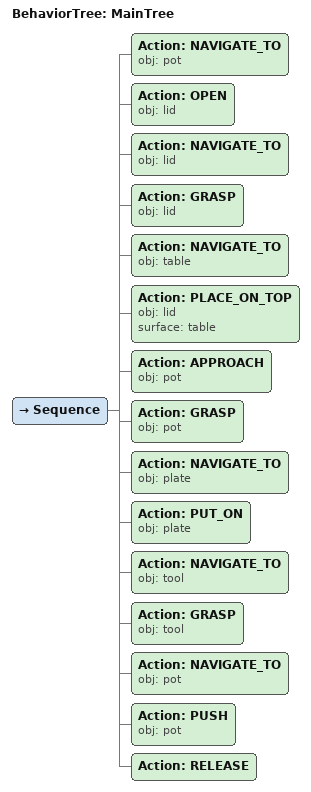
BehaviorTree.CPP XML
<root main_tree_to_execute="MainTree">
  <BehaviorTree ID="MainTree">
    <Sequence>
      <!-- Navigate to pot -->
      <Action ID="NAVIGATE_TO" obj="pot" />
      <!-- Open lid -->
      <Action ID="OPEN" obj="lid" />
      <!-- Navigate to lid -->
      <Action ID="NAVIGATE_TO" obj="lid" />
      <!-- Grasp lid -->
      <Action ID="GRASP" obj="lid" />
      <!-- Navigate to table -->
      <Action ID="NAVIGATE_TO" obj="table" />
      <!-- Place lid on table -->
      <Action ID="PLACE_ON_TOP" obj="lid" surface="table" />
      <!-- Approach pot -->
      <Action ID="APPROACH" obj="pot" />
      <!-- Grasp pot -->
      <Action ID="GRASP" obj="pot" />
      <!-- Navigate to plate -->
      <Action ID="NAVIGATE_TO" obj="plate" />
      <!-- Put on plate -->
      <Action ID="PUT_ON" obj="plate" />
      <!-- Navigate to tool -->
      <Action ID="NAVIGATE_TO" obj="tool" />
      <!-- Grasp tool -->
      <Action ID="GRASP" obj="tool" />
      <!-- Navigate to pot -->
      <Action ID="NAVIGATE_TO" obj="pot" />
      <!-- Push pot -->
      <Action ID="PUSH" obj="pot" />
      <!-- Release -->
      <Action ID="RELEASE" />
    </Sequence>
  </BehaviorTree>
</root>
